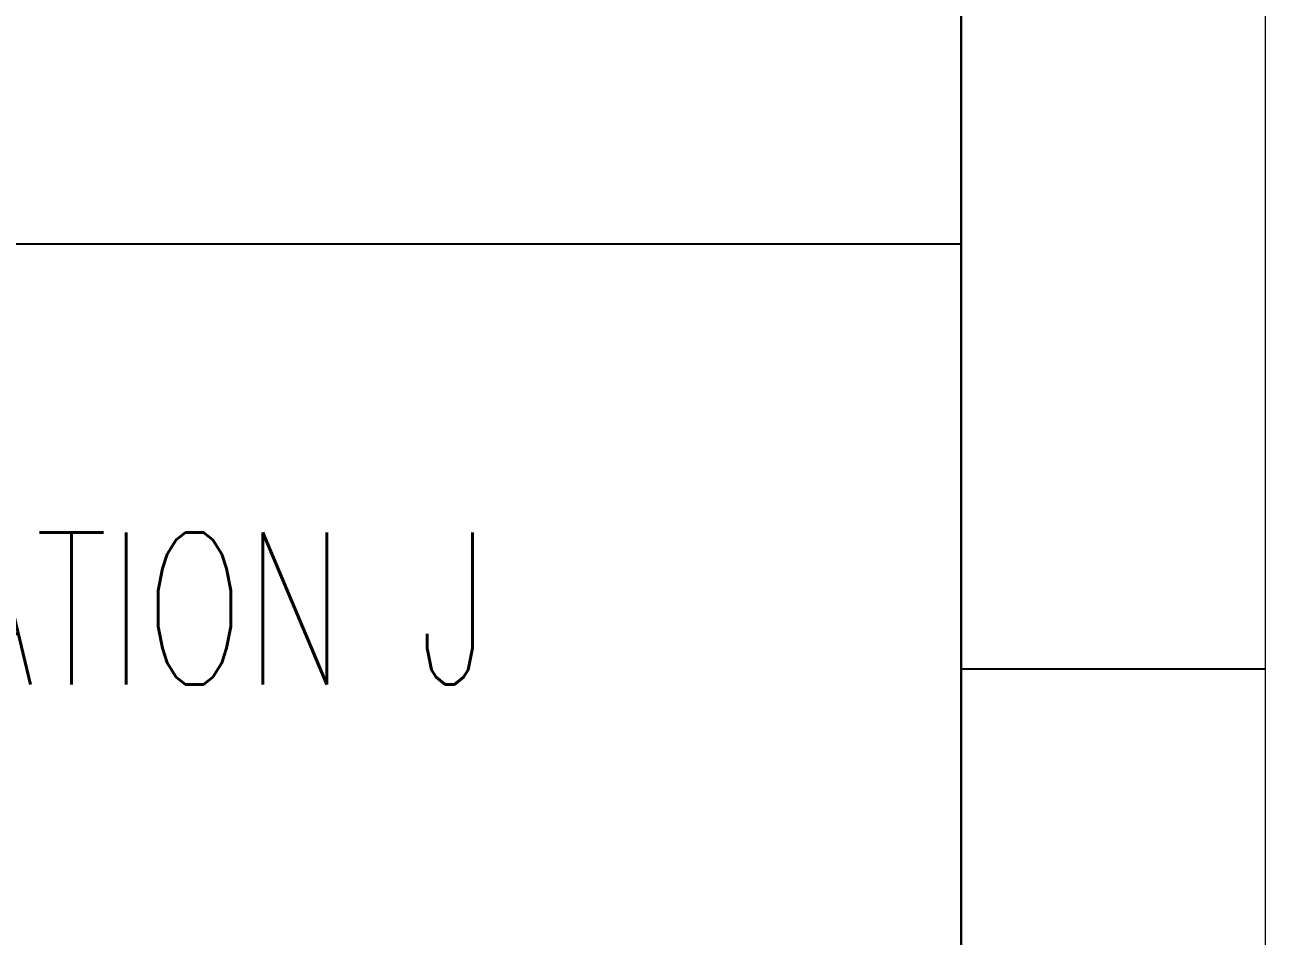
# Model space of a CAD drawing. Header units: inches. Extents: x 19 to 689223, y 34 to 210034.
# Drawn here: x 679021 to 689223, y 15337 to 22836 of the extents above; entities that cross this region are included whole.
import ezdxf
from ezdxf.enums import TextEntityAlignment as Align

# ---------------------------------------------------------------- set-up
doc = ezdxf.new("R2010")
doc.units = ezdxf.units.IN
doc.header["$MEASUREMENT"] = 0
doc.layers.add('TEG BORDER', color=7, linetype='Continuous')
doc.styles.add('HZTXT', font='txt_qlt.shx', dxfattribs={"width": 0.7, "bigfont": 'hztxt.shx'})

# ---------------------------------------------------------------- blocks, each defined once
blk = doc.blocks.new('TEG BORDER A2')
for p, q in [((589, 5), (589, 116)), ((594, 35), (589, 35))]:
    blk.add_line(p, q)
at = {"color": 5, "lineweight": 15}
blk.add_lwpolyline([(0, 420), (594, 420), (594, 0), (0, 0)], close=True, dxfattribs=at)
blk.add_lwpolyline([(5, 415), (589, 415), (589, 5), (5, 5)], close=True)
at = {"layer": 'TEG BORDER'}
blk.add_line((489, 42), (589, 42), dxfattribs=at)

msp = doc.modelspace()

# ---------------------------------------------------------------- block references
at = {"xscale": 499.99999983125, "yscale": 499.99999983125, "zscale": 499.99999983125}
msp.add_blockref('TEG BORDER A2', (392223.4951, 34.1456), dxfattribs=at)

# ---------------------------------------------------------------- texts
at = {"color": 7, "style": 'HZTXT', "width": 0.7}
msp.add_text('ELECTRICAL EQUIPMENT LAYOUT FOR LIGHTING SYSTEM FOR LOCATION J', height=1250, dxfattribs=at).set_placement((661723.4951, 18034.1456), align=Align.MIDDLE_CENTER)

doc.saveas('drawing.dxf')
